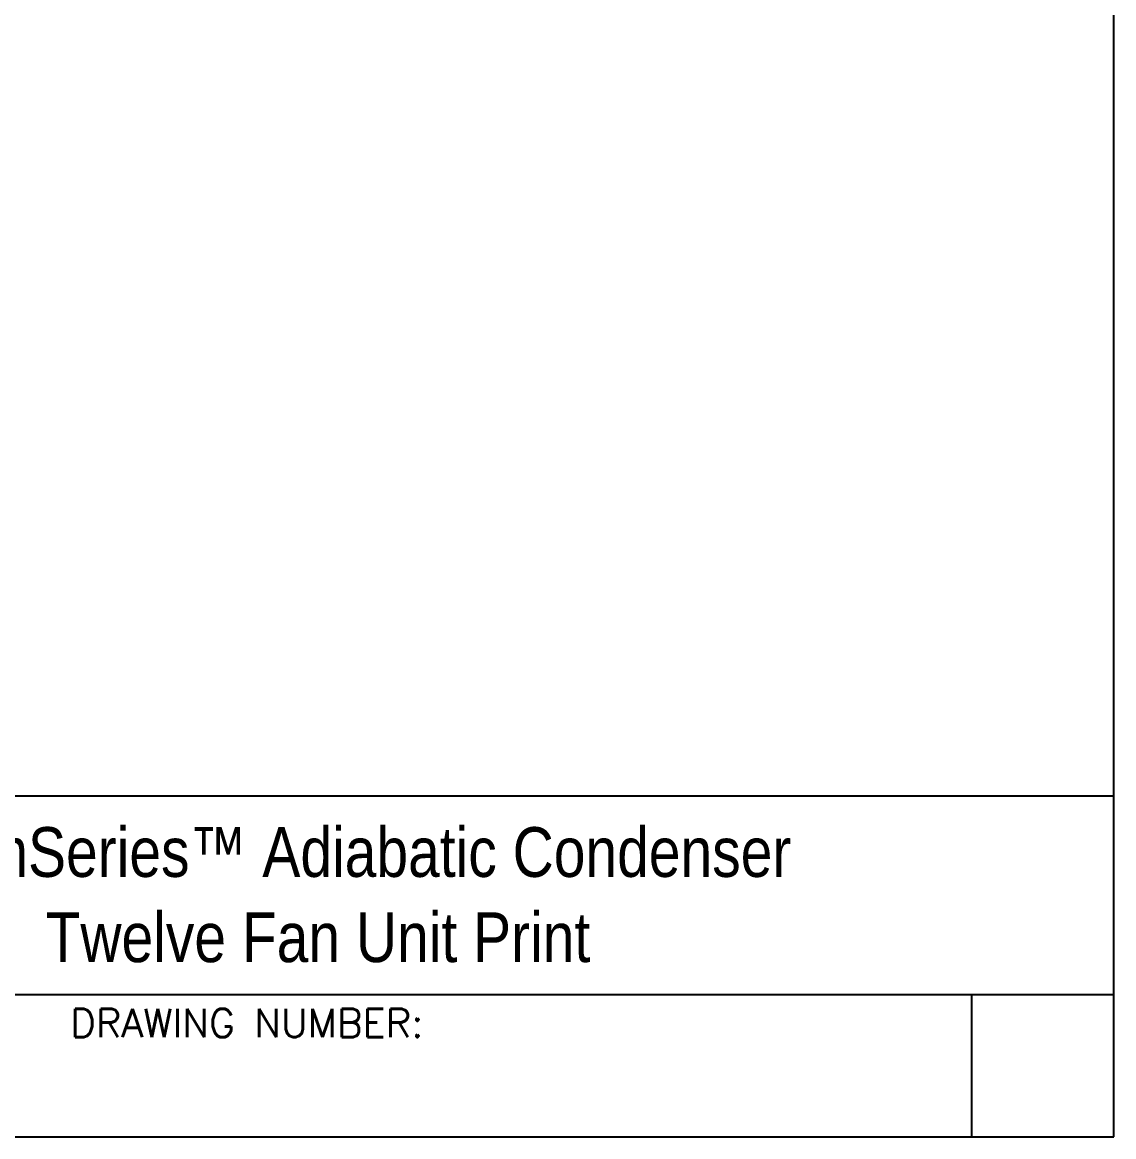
# Model space of a CAD drawing. Header units: millimetres. Extents: x 17046 to 32328, y 18593 to 29476.
# Drawn here: x 17676.6 to 17875.7, y 18593.2 to 18796.6 of the extents above; entities that cross this region are included whole.
import ezdxf
from ezdxf.enums import TextEntityAlignment as Align

# ---------------------------------------------------------------- set-up
doc = ezdxf.new("R2010")
doc.units = ezdxf.units.MM
doc.header["$LTSCALE"] = 5
doc.layers.add('TEXT', color=4, linetype='Continuous')
doc.styles.add('BACtblk', font='swisscl.ttf')
doc.styles.add('BACtblkBold', font='swissck.ttf')
doc.styles.add('SIMPLEX', font='simplex.shx', dxfattribs={"oblique": 10})

# ---------------------------------------------------------------- blocks, each defined once
blk = doc.blocks.new('BORDER')
for p, q in [((1, 0), (1, 1)), ((0, 0), (1, 0))]:
    blk.add_line(p, q)
blk = doc.blocks.new('bacstblk')
for p, q in [((0, 0.75), (10, 0.75)), ((6.5, 0.3125), (10, 0.3125)), ((9.6875, 0.3125), (9.6875, 0))]:
    blk.add_line(p, q)
at = {"color": 6, "style": 'SIMPLEX'}
blk.add_text('DRAWING NUMBER:', height=0.0625, dxfattribs=at).set_placement((8.0938, 0.2188), align=Align.CENTER)
at = {"layer": 'TEXT', "color": 4, "style": 'BACtblkBold'}
for tag, height, p in [('MODEL1', 0.1094, (8.25, 0.5715)), ('MODEL2', 0.1094, (8.25, 0.384)), ('DWGNUM', 0.1406, (8.0938, 0.0312))]:
    blk.add_attdef(tag, text='', height=height, dxfattribs=at).set_placement(p, align=Align.CENTER)
for tag, p in [('DESC', (0.0625, 0.5312)), ('ORDER', (0.9643, 0.3438)), ('DATE', (0.5402, 0.0625))]:
    blk.add_attdef(tag, p, '', height=0.125, dxfattribs=at)
blk.add_attdef('REV', text='', height=0.1562, dxfattribs=at).set_placement((9.8438, 0.1562), align=Align.MIDDLE)
at = {"layer": 'TEXT', "color": 4, "style": 'BACtblk', "flags": 1}
blk.add_attdef('DWGBY', (2.0402, 0.0625), '', height=0.0938, dxfattribs=at)

msp = doc.modelspace()

# ---------------------------------------------------------------- block references
at = {"xscale": 829.7698563356048, "yscale": 622.3273922517036, "zscale": 829.7698563356048}
msp.add_blockref('BORDER', (17045.9751, 18593.206), dxfattribs=at)
at = {"xscale": 82.97698563356047, "yscale": 82.97698563356047, "zscale": 82.97698563356047}
msp.add_blockref('bacstblk', (17045.9751, 18593.206), dxfattribs=at).add_auto_attribs({'MODEL1': 'TrilliumSeries™ Adiabatic Condenser', 'MODEL2': 'Twelve Fan Unit Print'})

doc.saveas('drawing.dxf')
